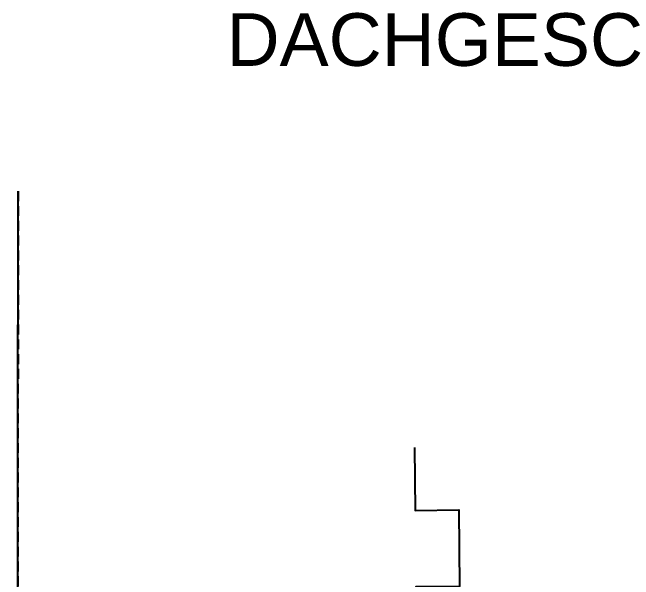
# Model space of a CAD drawing. Header units: millimetres. Extents: x 2870 to 2935, y 1632 to 1744.
# Drawn here: x 2875.11 to 2898.72, y 1722.29 to 1743.83 of the extents above; entities that cross this region are included whole.
import ezdxf

# ---------------------------------------------------------------- set-up
doc = ezdxf.new("R2010")
doc.units = ezdxf.units.MM
doc.linetypes.add('HIDDEN2', pattern=[0.1875, 0.125, -0.0625])
for name, color, linetype in [('01-BFL-G00-L05-M0', 10, 'Continuous'), ('02-DIM-G00-L05-M0', 8, 'Continuous'), ('02-TWB-G00-L05-M0', 5, 'Continuous')]:
    doc.layers.add(name, color=color, linetype=linetype)
doc.styles.get("Standard").update_dxf_attribs({"font": 'arial.ttf'})

msp = doc.modelspace()

# ---------------------------------------------------------------- linework, layer by layer
at = {"layer": '01-BFL-G00-L05-M0', "linetype": 'HIDDEN2', "ltscale": 3}
msp.add_lwpolyline([(2875.3292, 1737.0385), (2875.2897, 1706.7568), (2875.2896, 1706.6268), (2875.1973, 1688.5459), (2875.1078, 1655.8504)], dxfattribs=at)
at = {"layer": '02-TWB-G00-L05-M0'}
msp.add_lwpolyline([(2890.3937, 1727.3071), (2890.4149, 1724.9184), (2892.0824, 1724.9381), (2892.1067, 1722.0273), (2890.4488, 1722.0106), (2890.4907, 1717.4735), (2892.1486, 1717.4903), (2892.1142, 1710.7451), (2890.2715, 1710.7351), (2890.2847, 1706.7416), (2875.2896, 1706.6268), (2875.3292, 1737.0385)], dxfattribs=at)

# ---------------------------------------------------------------- texts
at = {"layer": '02-DIM-G00-L05-M0', "insert": (2883.2477, 1743.7992), "char_height": 2, "width": 38.6299, "attachment_point": 1}
msp.add_mtext('{\\fArial|b0|i0|c0|p34;DACHGESCHOSS}', dxfattribs=at)

doc.saveas('drawing.dxf')
